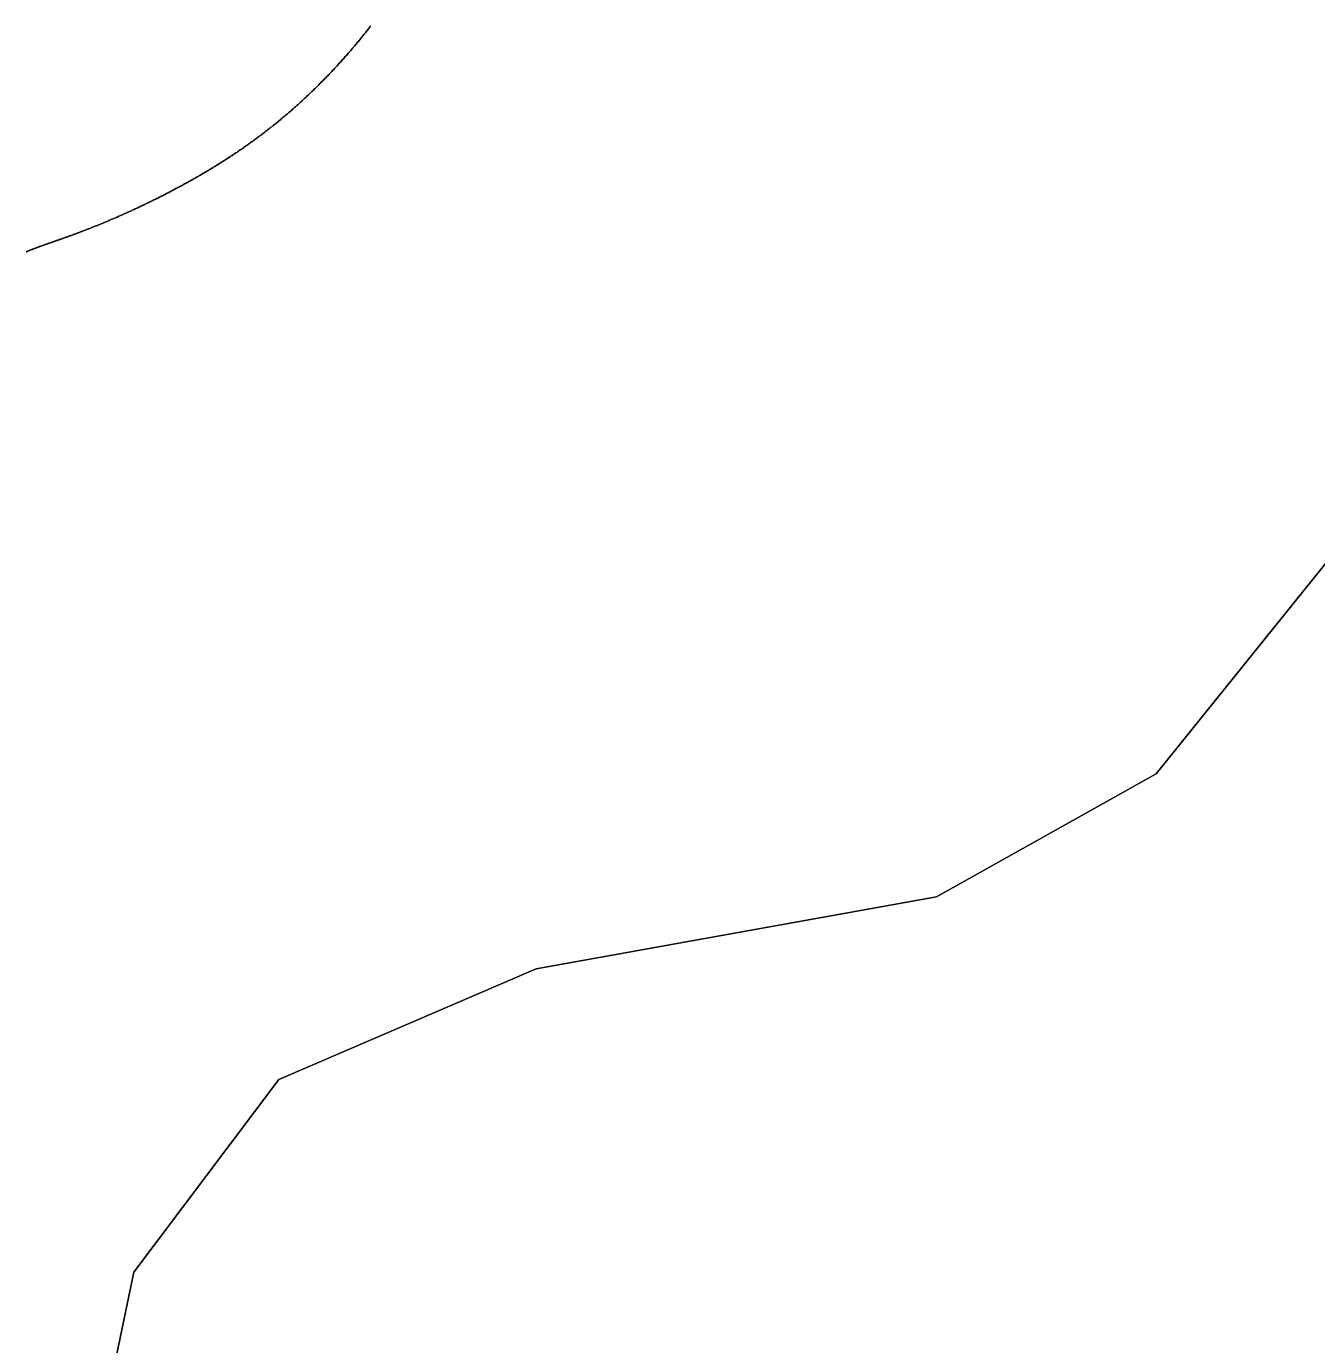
# Model space of a CAD drawing. Header units: inches. Extents: x 130170 to 284068, y 377793 to 804530.
# Drawn here: x 260705 to 260910.8, y 749132.2 to 749342.4 of the extents above; entities that cross this region are included whole.
import ezdxf

# ---------------------------------------------------------------- set-up
doc = ezdxf.new("R2010")
doc.units = ezdxf.units.IN
doc.header["$MEASUREMENT"] = 0
doc.layers.add('muni_il', color=7, linetype='Continuous')

msp = doc.modelspace()

# ---------------------------------------------------------------- linework, layer by layer
at = {"layer": 'muni_il'}
for points in [[(261004.23, 750877.06), (261038.05, 750737.5), (261079.45, 750548), (261106.48, 750369.12), (261126.42, 750239.56), (261140.81, 750108.94), (261151.56, 749949.56), (261151.38, 749791.31), (261146.11, 749692.81), (261131.41, 749592.38), (261113.97, 749525.75), (261086.75, 749482.19), (261044.58, 749435.69), (260993.55, 749403.19), (260959.55, 749333.25), (260927.25, 749275.75), (260885.03, 749223.31), (260850.02, 749203.69), (260786.2, 749192.19), (260745.23, 749174.56), (260722.09, 749143.88), (260708.66, 749079.25)], [(260708.66, 749079.25), (260722.09, 749143.88), (260745.23, 749174.56), (260786.2, 749192.19), (260850.02, 749203.69), (260885.03, 749223.31), (260927.25, 749275.75), (260959.55, 749333.25), (260993.55, 749403.19), (261044.58, 749435.69), (261086.75, 749482.19), (261113.97, 749525.75), (261131.41, 749592.38), (261146.11, 749692.81), (261151.38, 749791.31), (261151.56, 749949.56), (261140.81, 750108.94), (261126.42, 750239.56), (261106.48, 750369.12), (261079.45, 750548), (261038.05, 750737.5), (261004.23, 750877.06)], [(260704.95, 749306.49), (260704.99, 749306.51), (260705.03, 749306.52), (260705.07, 749306.54), (260705.1, 749306.56), (260705.14, 749306.57), (260705.18, 749306.59), (260705.22, 749306.61), (260705.26, 749306.62), (260705.3, 749306.64), (260705.34, 749306.65), (260705.38, 749306.67), (260705.42, 749306.69), (260705.46, 749306.7), (260705.5, 749306.72), (260705.54, 749306.74), (260705.58, 749306.75), (260705.62, 749306.77), (260705.67, 749306.79), (260705.71, 749306.8), (260705.75, 749306.82), (260705.79, 749306.84), (260705.84, 749306.85), (260705.88, 749306.87), (260705.92, 749306.89), (260705.97, 749306.91), (260706.01, 749306.92), (260706.05, 749306.94), (260706.1, 749306.96), (260706.14, 749306.97), (260706.19, 749306.99), (260706.24, 749307.01), (260706.28, 749307.03), (260706.33, 749307.04), (260706.38, 749307.06), (260706.42, 749307.08), (260706.47, 749307.1), (260706.52, 749307.12), (260706.57, 749307.13), (260706.62, 749307.15), (260706.67, 749307.17), (260706.72, 749307.19), (260706.77, 749307.21), (260706.82, 749307.23), (260706.87, 749307.25), (260706.92, 749307.26), (260706.97, 749307.28), (260707.02, 749307.3), (260707.08, 749307.32), (260707.13, 749307.34), (260707.18, 749307.36), (260707.24, 749307.38), (260707.29, 749307.4), (260707.35, 749307.42), (260707.4, 749307.44), (260707.46, 749307.46), (260707.52, 749307.48), (260707.57, 749307.5), (260707.63, 749307.52), (260707.69, 749307.54), (260707.75, 749307.56), (260707.81, 749307.58), (260707.87, 749307.6), (260707.93, 749307.62), (260707.99, 749307.65), (260708.05, 749307.67), (260708.11, 749307.69), (260708.18, 749307.71), (260708.24, 749307.73), (260708.3, 749307.76), (260708.37, 749307.78), (260708.43, 749307.8), (260708.5, 749307.82), (260708.57, 749307.85), (260708.63, 749307.87), (260708.7, 749307.9), (260708.77, 749307.92), (260708.84, 749307.94), (260708.91, 749307.97), (260708.98, 749307.99), (260709.05, 749308.02), (260709.12, 749308.04), (260709.19, 749308.07), (260709.26, 749308.09), (260709.34, 749308.12), (260709.41, 749308.14), (260709.49, 749308.17), (260709.56, 749308.2), (260709.64, 749308.22), (260709.72, 749308.25), (260709.79, 749308.28), (260709.87, 749308.3), (260709.95, 749308.33), (260710.03, 749308.36), (260710.11, 749308.39), (260710.19, 749308.42), (260710.27, 749308.45), (260710.36, 749308.48), (260710.44, 749308.51), (260710.52, 749308.53), (260710.61, 749308.56), (260710.69, 749308.6), (260710.78, 749308.63), (260710.87, 749308.66), (260710.95, 749308.69), (260711.04, 749308.72), (260711.13, 749308.75), (260711.22, 749308.78), (260711.31, 749308.82), (260711.4, 749308.85), (260711.49, 749308.88), (260711.59, 749308.92), (260711.68, 749308.95), (260711.77, 749308.98), (260711.87, 749309.02), (260711.97, 749309.05), (260712.06, 749309.09), (260712.16, 749309.12), (260712.26, 749309.16), (260712.36, 749309.2), (260712.45, 749309.23), (260712.56, 749309.27), (260712.66, 749309.31), (260712.76, 749309.35), (260712.86, 749309.38), (260712.96, 749309.42), (260713.07, 749309.46), (260713.17, 749309.5), (260713.28, 749309.54), (260713.38, 749309.58), (260713.49, 749309.62), (260713.6, 749309.66), (260713.71, 749309.7), (260713.82, 749309.74), (260713.93, 749309.79), (260714.04, 749309.83), (260714.15, 749309.87), (260714.26, 749309.91), (260714.37, 749309.96), (260714.49, 749310), (260714.6, 749310.05), (260714.72, 749310.09), (260714.83, 749310.14), (260714.95, 749310.18), (260715.07, 749310.23), (260715.18, 749310.27), (260715.3, 749310.32), (260715.42, 749310.37), (260715.54, 749310.42), (260715.66, 749310.46), (260715.78, 749310.51), (260715.91, 749310.56), (260716.03, 749310.61), (260716.15, 749310.66), (260716.28, 749310.71), (260716.4, 749310.76), (260716.53, 749310.81), (260716.65, 749310.86), (260716.78, 749310.91), (260716.91, 749310.97), (260717.04, 749311.02), (260717.16, 749311.07), (260717.29, 749311.13), (260717.42, 749311.18), (260717.55, 749311.23), (260717.68, 749311.29), (260717.82, 749311.34), (260717.95, 749311.4), (260718.08, 749311.46), (260718.21, 749311.51), (260718.35, 749311.57), (260718.48, 749311.63), (260718.62, 749311.68), (260718.75, 749311.74), (260718.89, 749311.8), (260719.03, 749311.86), (260719.16, 749311.92), (260719.3, 749311.98), (260719.44, 749312.04), (260719.58, 749312.1), (260719.72, 749312.16), (260719.86, 749312.22), (260720, 749312.28), (260720.14, 749312.34), (260720.28, 749312.41), (260720.42, 749312.47), (260720.56, 749312.53), (260720.71, 749312.6), (260720.85, 749312.66), (260720.99, 749312.73), (260721.14, 749312.79), (260721.28, 749312.86), (260721.43, 749312.92), (260721.57, 749312.99), (260721.72, 749313.05), (260721.86, 749313.12), (260722.01, 749313.19), (260722.15, 749313.25), (260722.3, 749313.32), (260722.45, 749313.39), (260722.6, 749313.46), (260722.74, 749313.53), (260722.89, 749313.6), (260723.04, 749313.67), (260723.19, 749313.74), (260723.34, 749313.81), (260723.49, 749313.88), (260723.64, 749313.95), (260723.79, 749314.02), (260723.94, 749314.09), (260724.09, 749314.17), (260724.24, 749314.24), (260724.39, 749314.31), (260724.54, 749314.39), (260724.69, 749314.46), (260724.84, 749314.53), (260724.99, 749314.61), (260725.15, 749314.68), (260725.3, 749314.76), (260725.45, 749314.83), (260725.6, 749314.91), (260725.75, 749314.98), (260725.91, 749315.06), (260726.06, 749315.14), (260726.21, 749315.21), (260726.36, 749315.29), (260726.52, 749315.37), (260726.67, 749315.44), (260726.82, 749315.52), (260726.98, 749315.6), (260727.13, 749315.68), (260727.28, 749315.76), (260727.44, 749315.84), (260727.59, 749315.92), (260727.74, 749316), (260727.9, 749316.08), (260728.05, 749316.16), (260728.2, 749316.24), (260728.36, 749316.32), (260728.51, 749316.4), (260728.66, 749316.48), (260728.82, 749316.56), (260728.97, 749316.64), (260729.13, 749316.73), (260729.28, 749316.81), (260729.43, 749316.89), (260729.59, 749316.97), (260729.74, 749317.06), (260729.89, 749317.14), (260730.04, 749317.22), (260730.2, 749317.31), (260730.35, 749317.39), (260730.5, 749317.48), (260730.66, 749317.56), (260730.81, 749317.65), (260730.96, 749317.73), (260731.11, 749317.82), (260731.27, 749317.9), (260731.42, 749317.99), (260731.57, 749318.07), (260731.72, 749318.16), (260731.87, 749318.25), (260732.02, 749318.33), (260732.18, 749318.42), (260732.33, 749318.51), (260732.48, 749318.59), (260732.63, 749318.68), (260732.78, 749318.77), (260732.93, 749318.86), (260733.08, 749318.95), (260733.23, 749319.03), (260733.38, 749319.12), (260733.53, 749319.21), (260733.68, 749319.3), (260733.83, 749319.39), (260733.98, 749319.48), (260734.13, 749319.57), (260734.28, 749319.66), (260734.43, 749319.75), (260734.57, 749319.84), (260734.72, 749319.93), (260734.87, 749320.02), (260735.02, 749320.11), (260735.17, 749320.2), (260735.31, 749320.29), (260735.46, 749320.38), (260735.61, 749320.47), (260735.75, 749320.57), (260735.9, 749320.66), (260736.04, 749320.75), (260736.19, 749320.84), (260736.34, 749320.93), (260736.48, 749321.03), (260736.63, 749321.12), (260736.77, 749321.21), (260736.92, 749321.31), (260737.06, 749321.4), (260737.2, 749321.49), (260737.35, 749321.59), (260737.49, 749321.68), (260737.64, 749321.78), (260737.78, 749321.87), (260737.92, 749321.96), (260738.06, 749322.06), (260738.21, 749322.15), (260738.35, 749322.25), (260738.49, 749322.34), (260738.63, 749322.44), (260738.77, 749322.54), (260738.91, 749322.63), (260739.05, 749322.73), (260739.2, 749322.82), (260739.34, 749322.92), (260739.48, 749323.02), (260739.62, 749323.12), (260739.75, 749323.21), (260739.89, 749323.31), (260740.03, 749323.41), (260740.17, 749323.51), (260740.31, 749323.6), (260740.45, 749323.7), (260740.59, 749323.8), (260740.72, 749323.9), (260740.86, 749324), (260741, 749324.1), (260741.14, 749324.2), (260741.27, 749324.3), (260741.41, 749324.4), (260741.55, 749324.5), (260741.68, 749324.6), (260741.82, 749324.7), (260741.95, 749324.8), (260742.09, 749324.9), (260742.22, 749325), (260742.36, 749325.1), (260742.49, 749325.2), (260742.63, 749325.3), (260742.76, 749325.41), (260742.9, 749325.51), (260743.03, 749325.61), (260743.16, 749325.71), (260743.3, 749325.82), (260743.43, 749325.92), (260743.56, 749326.02), (260743.7, 749326.13), (260743.83, 749326.23), (260743.96, 749326.34), (260744.09, 749326.44), (260744.23, 749326.55), (260744.36, 749326.65), (260744.49, 749326.76), (260744.62, 749326.86), (260744.75, 749326.97), (260744.88, 749327.07), (260745.01, 749327.18), (260745.14, 749327.29), (260745.27, 749327.4), (260745.41, 749327.5), (260745.54, 749327.61), (260745.67, 749327.72), (260745.79, 749327.83), (260745.92, 749327.94), (260746.05, 749328.04), (260746.18, 749328.15), (260746.31, 749328.26), (260746.44, 749328.37), (260746.57, 749328.48), (260746.7, 749328.59), (260746.83, 749328.7), (260746.95, 749328.81), (260747.08, 749328.92), (260747.21, 749329.04), (260747.34, 749329.15), (260747.47, 749329.26), (260747.59, 749329.37), (260747.72, 749329.48), (260747.85, 749329.6), (260747.97, 749329.71), (260748.1, 749329.82), (260748.23, 749329.94), (260748.35, 749330.05), (260748.48, 749330.17), (260748.61, 749330.28), (260748.73, 749330.4), (260748.86, 749330.51), (260748.98, 749330.63), (260749.11, 749330.74), (260749.23, 749330.86), (260749.36, 749330.98), (260749.49, 749331.09), (260749.61, 749331.21), (260749.74, 749331.33), (260749.86, 749331.45), (260749.98, 749331.56), (260750.11, 749331.68), (260750.23, 749331.8), (260750.36, 749331.92), (260750.48, 749332.04), (260750.61, 749332.16), (260750.73, 749332.28), (260750.85, 749332.4), (260750.98, 749332.52), (260751.1, 749332.64), (260751.22, 749332.76), (260751.35, 749332.88), (260751.47, 749333.01), (260751.59, 749333.13), (260751.71, 749333.25), (260751.84, 749333.37), (260751.96, 749333.5), (260752.08, 749333.62), (260752.2, 749333.74), (260752.33, 749333.87), (260752.45, 749333.99), (260752.57, 749334.12), (260752.69, 749334.24), (260752.81, 749334.37), (260752.93, 749334.49), (260753.05, 749334.62), (260753.18, 749334.75), (260753.3, 749334.87), (260753.42, 749335), (260753.54, 749335.13), (260753.66, 749335.25), (260753.78, 749335.38), (260753.9, 749335.51), (260754.02, 749335.64), (260754.14, 749335.77), (260754.26, 749335.89), (260754.38, 749336.02), (260754.5, 749336.15), (260754.62, 749336.28), (260754.73, 749336.41), (260754.85, 749336.54), (260754.97, 749336.67), (260755.09, 749336.8), (260755.21, 749336.94), (260755.33, 749337.07), (260755.44, 749337.2), (260755.56, 749337.33), (260755.68, 749337.46), (260755.8, 749337.6), (260755.91, 749337.73), (260756.03, 749337.86), (260756.15, 749338), (260756.26, 749338.13), (260756.38, 749338.26), (260756.5, 749338.4), (260756.61, 749338.53), (260756.73, 749338.67), (260756.85, 749338.8), (260756.96, 749338.94), (260757.08, 749339.07), (260757.19, 749339.21), (260757.31, 749339.34), (260757.42, 749339.48), (260757.54, 749339.61), (260757.65, 749339.75), (260757.76, 749339.89), (260757.88, 749340.03), (260757.99, 749340.16), (260758.1, 749340.3), (260758.22, 749340.44), (260758.33, 749340.58), (260758.44, 749340.71), (260758.56, 749340.85), (260758.67, 749340.99), (260758.78, 749341.13), (260758.89, 749341.27), (260759, 749341.41), (260759.11, 749341.55), (260759.23, 749341.69), (260759.34, 749341.83), (260759.45, 749341.97), (260759.56, 749342.11), (260759.67, 749342.25), (260759.78, 749342.39), (260759.89, 749342.53)], [(260759.89, 749342.53), (260759.78, 749342.39), (260759.67, 749342.25), (260759.56, 749342.11), (260759.45, 749341.97), (260759.34, 749341.83), (260759.23, 749341.69), (260759.11, 749341.55), (260759, 749341.41), (260758.89, 749341.27), (260758.78, 749341.13), (260758.67, 749340.99), (260758.56, 749340.85), (260758.44, 749340.71), (260758.33, 749340.58), (260758.22, 749340.44), (260758.1, 749340.3), (260757.99, 749340.16), (260757.88, 749340.03), (260757.76, 749339.89), (260757.65, 749339.75), (260757.54, 749339.61), (260757.42, 749339.48), (260757.31, 749339.34), (260757.19, 749339.21), (260757.08, 749339.07), (260756.96, 749338.94), (260756.85, 749338.8), (260756.73, 749338.67), (260756.61, 749338.53), (260756.5, 749338.4), (260756.38, 749338.26), (260756.26, 749338.13), (260756.15, 749338), (260756.03, 749337.86), (260755.91, 749337.73), (260755.8, 749337.6), (260755.68, 749337.46), (260755.56, 749337.33), (260755.44, 749337.2), (260755.33, 749337.07), (260755.21, 749336.94), (260755.09, 749336.8), (260754.97, 749336.67), (260754.85, 749336.54), (260754.73, 749336.41), (260754.62, 749336.28), (260754.5, 749336.15), (260754.38, 749336.02), (260754.26, 749335.89), (260754.14, 749335.77), (260754.02, 749335.64), (260753.9, 749335.51), (260753.78, 749335.38), (260753.66, 749335.25), (260753.54, 749335.13), (260753.42, 749335), (260753.3, 749334.87), (260753.18, 749334.75), (260753.05, 749334.62), (260752.93, 749334.49), (260752.81, 749334.37), (260752.69, 749334.24), (260752.57, 749334.12), (260752.45, 749333.99), (260752.33, 749333.87), (260752.2, 749333.74), (260752.08, 749333.62), (260751.96, 749333.5), (260751.84, 749333.37), (260751.71, 749333.25), (260751.59, 749333.13), (260751.47, 749333.01), (260751.35, 749332.88), (260751.22, 749332.76), (260751.1, 749332.64), (260750.98, 749332.52), (260750.85, 749332.4), (260750.73, 749332.28), (260750.61, 749332.16), (260750.48, 749332.04), (260750.36, 749331.92), (260750.23, 749331.8), (260750.11, 749331.68), (260749.98, 749331.56), (260749.86, 749331.45), (260749.74, 749331.33), (260749.61, 749331.21), (260749.49, 749331.09), (260749.36, 749330.98), (260749.23, 749330.86), (260749.11, 749330.74), (260748.98, 749330.63), (260748.86, 749330.51), (260748.73, 749330.4), (260748.61, 749330.28), (260748.48, 749330.17), (260748.35, 749330.05), (260748.23, 749329.94), (260748.1, 749329.82), (260747.97, 749329.71), (260747.85, 749329.6), (260747.72, 749329.48), (260747.59, 749329.37), (260747.47, 749329.26), (260747.34, 749329.15), (260747.21, 749329.04), (260747.08, 749328.92), (260746.95, 749328.81), (260746.83, 749328.7), (260746.7, 749328.59), (260746.57, 749328.48), (260746.44, 749328.37), (260746.31, 749328.26), (260746.18, 749328.15), (260746.05, 749328.04), (260745.92, 749327.94), (260745.79, 749327.83), (260745.67, 749327.72), (260745.54, 749327.61), (260745.41, 749327.5), (260745.27, 749327.4), (260745.14, 749327.29), (260745.01, 749327.18), (260744.88, 749327.07), (260744.75, 749326.97), (260744.62, 749326.86), (260744.49, 749326.76), (260744.36, 749326.65), (260744.23, 749326.55), (260744.09, 749326.44), (260743.96, 749326.34), (260743.83, 749326.23), (260743.7, 749326.13), (260743.56, 749326.02), (260743.43, 749325.92), (260743.3, 749325.82), (260743.16, 749325.71), (260743.03, 749325.61), (260742.9, 749325.51), (260742.76, 749325.41), (260742.63, 749325.3), (260742.49, 749325.2), (260742.36, 749325.1), (260742.22, 749325), (260742.09, 749324.9), (260741.95, 749324.8), (260741.82, 749324.7), (260741.68, 749324.6), (260741.55, 749324.5), (260741.41, 749324.4), (260741.27, 749324.3), (260741.14, 749324.2), (260741, 749324.1), (260740.86, 749324), (260740.72, 749323.9), (260740.59, 749323.8), (260740.45, 749323.7), (260740.31, 749323.6), (260740.17, 749323.51), (260740.03, 749323.41), (260739.89, 749323.31), (260739.75, 749323.21), (260739.62, 749323.12), (260739.48, 749323.02), (260739.34, 749322.92), (260739.2, 749322.82), (260739.05, 749322.73), (260738.91, 749322.63), (260738.77, 749322.54), (260738.63, 749322.44), (260738.49, 749322.34), (260738.35, 749322.25), (260738.21, 749322.15), (260738.06, 749322.06), (260737.92, 749321.96), (260737.78, 749321.87), (260737.64, 749321.78), (260737.49, 749321.68), (260737.35, 749321.59), (260737.2, 749321.49), (260737.06, 749321.4), (260736.92, 749321.31), (260736.77, 749321.21), (260736.63, 749321.12), (260736.48, 749321.03), (260736.34, 749320.93), (260736.19, 749320.84), (260736.04, 749320.75), (260735.9, 749320.66), (260735.75, 749320.57), (260735.61, 749320.47), (260735.46, 749320.38), (260735.31, 749320.29), (260735.17, 749320.2), (260735.02, 749320.11), (260734.87, 749320.02), (260734.72, 749319.93), (260734.57, 749319.84), (260734.43, 749319.75), (260734.28, 749319.66), (260734.13, 749319.57), (260733.98, 749319.48), (260733.83, 749319.39), (260733.68, 749319.3), (260733.53, 749319.21), (260733.38, 749319.12), (260733.23, 749319.03), (260733.08, 749318.95), (260732.93, 749318.86), (260732.78, 749318.77), (260732.63, 749318.68), (260732.48, 749318.59), (260732.33, 749318.51), (260732.18, 749318.42), (260732.02, 749318.33), (260731.87, 749318.25), (260731.72, 749318.16), (260731.57, 749318.07), (260731.42, 749317.99), (260731.27, 749317.9), (260731.11, 749317.82), (260730.96, 749317.73), (260730.81, 749317.65), (260730.66, 749317.56), (260730.5, 749317.48), (260730.35, 749317.39), (260730.2, 749317.31), (260730.04, 749317.22), (260729.89, 749317.14), (260729.74, 749317.06), (260729.59, 749316.97), (260729.43, 749316.89), (260729.28, 749316.81), (260729.13, 749316.73), (260728.97, 749316.64), (260728.82, 749316.56), (260728.66, 749316.48), (260728.51, 749316.4), (260728.36, 749316.32), (260728.2, 749316.24), (260728.05, 749316.16), (260727.9, 749316.08), (260727.74, 749316), (260727.59, 749315.92), (260727.44, 749315.84), (260727.28, 749315.76), (260727.13, 749315.68), (260726.98, 749315.6), (260726.82, 749315.52), (260726.67, 749315.44), (260726.52, 749315.37), (260726.36, 749315.29), (260726.21, 749315.21), (260726.06, 749315.14), (260725.91, 749315.06), (260725.75, 749314.98), (260725.6, 749314.91), (260725.45, 749314.83), (260725.3, 749314.76), (260725.15, 749314.68), (260724.99, 749314.61), (260724.84, 749314.53), (260724.69, 749314.46), (260724.54, 749314.39), (260724.39, 749314.31), (260724.24, 749314.24), (260724.09, 749314.17), (260723.94, 749314.09), (260723.79, 749314.02), (260723.64, 749313.95), (260723.49, 749313.88), (260723.34, 749313.81), (260723.19, 749313.74), (260723.04, 749313.67), (260722.89, 749313.6), (260722.74, 749313.53), (260722.6, 749313.46), (260722.45, 749313.39), (260722.3, 749313.32), (260722.15, 749313.25), (260722.01, 749313.19), (260721.86, 749313.12), (260721.72, 749313.05), (260721.57, 749312.99), (260721.43, 749312.92), (260721.28, 749312.86), (260721.14, 749312.79), (260720.99, 749312.73), (260720.85, 749312.66), (260720.71, 749312.6), (260720.56, 749312.53), (260720.42, 749312.47), (260720.28, 749312.41), (260720.14, 749312.34), (260720, 749312.28), (260719.86, 749312.22), (260719.72, 749312.16), (260719.58, 749312.1), (260719.44, 749312.04), (260719.3, 749311.98), (260719.16, 749311.92), (260719.03, 749311.86), (260718.89, 749311.8), (260718.75, 749311.74), (260718.62, 749311.68), (260718.48, 749311.63), (260718.35, 749311.57), (260718.21, 749311.51), (260718.08, 749311.46), (260717.95, 749311.4), (260717.82, 749311.34), (260717.68, 749311.29), (260717.55, 749311.23), (260717.42, 749311.18), (260717.29, 749311.13), (260717.16, 749311.07), (260717.04, 749311.02), (260716.91, 749310.97), (260716.78, 749310.91), (260716.65, 749310.86), (260716.53, 749310.81), (260716.4, 749310.76), (260716.28, 749310.71), (260716.15, 749310.66), (260716.03, 749310.61), (260715.91, 749310.56), (260715.78, 749310.51), (260715.66, 749310.46), (260715.54, 749310.42), (260715.42, 749310.37), (260715.3, 749310.32), (260715.18, 749310.27), (260715.07, 749310.23), (260714.95, 749310.18), (260714.83, 749310.14), (260714.72, 749310.09), (260714.6, 749310.05), (260714.49, 749310), (260714.37, 749309.96), (260714.26, 749309.91), (260714.15, 749309.87), (260714.04, 749309.83), (260713.93, 749309.79), (260713.82, 749309.74), (260713.71, 749309.7), (260713.6, 749309.66), (260713.49, 749309.62), (260713.38, 749309.58), (260713.28, 749309.54), (260713.17, 749309.5), (260713.07, 749309.46), (260712.96, 749309.42), (260712.86, 749309.38), (260712.76, 749309.35), (260712.66, 749309.31), (260712.56, 749309.27), (260712.45, 749309.23), (260712.36, 749309.2), (260712.26, 749309.16), (260712.16, 749309.12), (260712.06, 749309.09), (260711.97, 749309.05), (260711.87, 749309.02), (260711.77, 749308.98), (260711.68, 749308.95), (260711.59, 749308.92), (260711.49, 749308.88), (260711.4, 749308.85), (260711.31, 749308.82), (260711.22, 749308.78), (260711.13, 749308.75), (260711.04, 749308.72), (260710.95, 749308.69), (260710.87, 749308.66), (260710.78, 749308.63), (260710.69, 749308.6), (260710.61, 749308.56), (260710.52, 749308.53), (260710.44, 749308.51), (260710.36, 749308.48), (260710.27, 749308.45), (260710.19, 749308.42), (260710.11, 749308.39), (260710.03, 749308.36), (260709.95, 749308.33), (260709.87, 749308.3), (260709.79, 749308.28), (260709.72, 749308.25), (260709.64, 749308.22), (260709.56, 749308.2), (260709.49, 749308.17), (260709.41, 749308.14), (260709.34, 749308.12), (260709.26, 749308.09), (260709.19, 749308.07), (260709.12, 749308.04), (260709.05, 749308.02), (260708.98, 749307.99), (260708.91, 749307.97), (260708.84, 749307.94), (260708.77, 749307.92), (260708.7, 749307.9), (260708.63, 749307.87), (260708.57, 749307.85), (260708.5, 749307.82), (260708.43, 749307.8), (260708.37, 749307.78), (260708.3, 749307.76), (260708.24, 749307.73), (260708.18, 749307.71), (260708.11, 749307.69), (260708.05, 749307.67), (260707.99, 749307.65), (260707.93, 749307.62), (260707.87, 749307.6), (260707.81, 749307.58), (260707.75, 749307.56), (260707.69, 749307.54), (260707.63, 749307.52), (260707.57, 749307.5), (260707.52, 749307.48), (260707.46, 749307.46), (260707.4, 749307.44), (260707.35, 749307.42), (260707.29, 749307.4), (260707.24, 749307.38), (260707.18, 749307.36), (260707.13, 749307.34), (260707.08, 749307.32), (260707.02, 749307.3), (260706.97, 749307.28), (260706.92, 749307.26), (260706.87, 749307.25), (260706.82, 749307.23), (260706.77, 749307.21), (260706.72, 749307.19), (260706.67, 749307.17), (260706.62, 749307.15), (260706.57, 749307.13), (260706.52, 749307.12), (260706.47, 749307.1), (260706.42, 749307.08), (260706.38, 749307.06), (260706.33, 749307.04), (260706.28, 749307.03), (260706.24, 749307.01), (260706.19, 749306.99), (260706.14, 749306.97), (260706.1, 749306.96), (260706.05, 749306.94), (260706.01, 749306.92), (260705.97, 749306.91), (260705.92, 749306.89), (260705.88, 749306.87), (260705.84, 749306.85), (260705.79, 749306.84), (260705.75, 749306.82), (260705.71, 749306.8), (260705.67, 749306.79), (260705.62, 749306.77), (260705.58, 749306.75), (260705.54, 749306.74), (260705.5, 749306.72), (260705.46, 749306.7), (260705.42, 749306.69), (260705.38, 749306.67), (260705.34, 749306.65), (260705.3, 749306.64), (260705.26, 749306.62), (260705.22, 749306.61), (260705.18, 749306.59), (260705.14, 749306.57), (260705.1, 749306.56), (260705.07, 749306.54), (260705.03, 749306.52), (260704.99, 749306.51), (260704.95, 749306.49)]]:
    msp.add_lwpolyline(points, dxfattribs=at)

doc.saveas('drawing.dxf')
